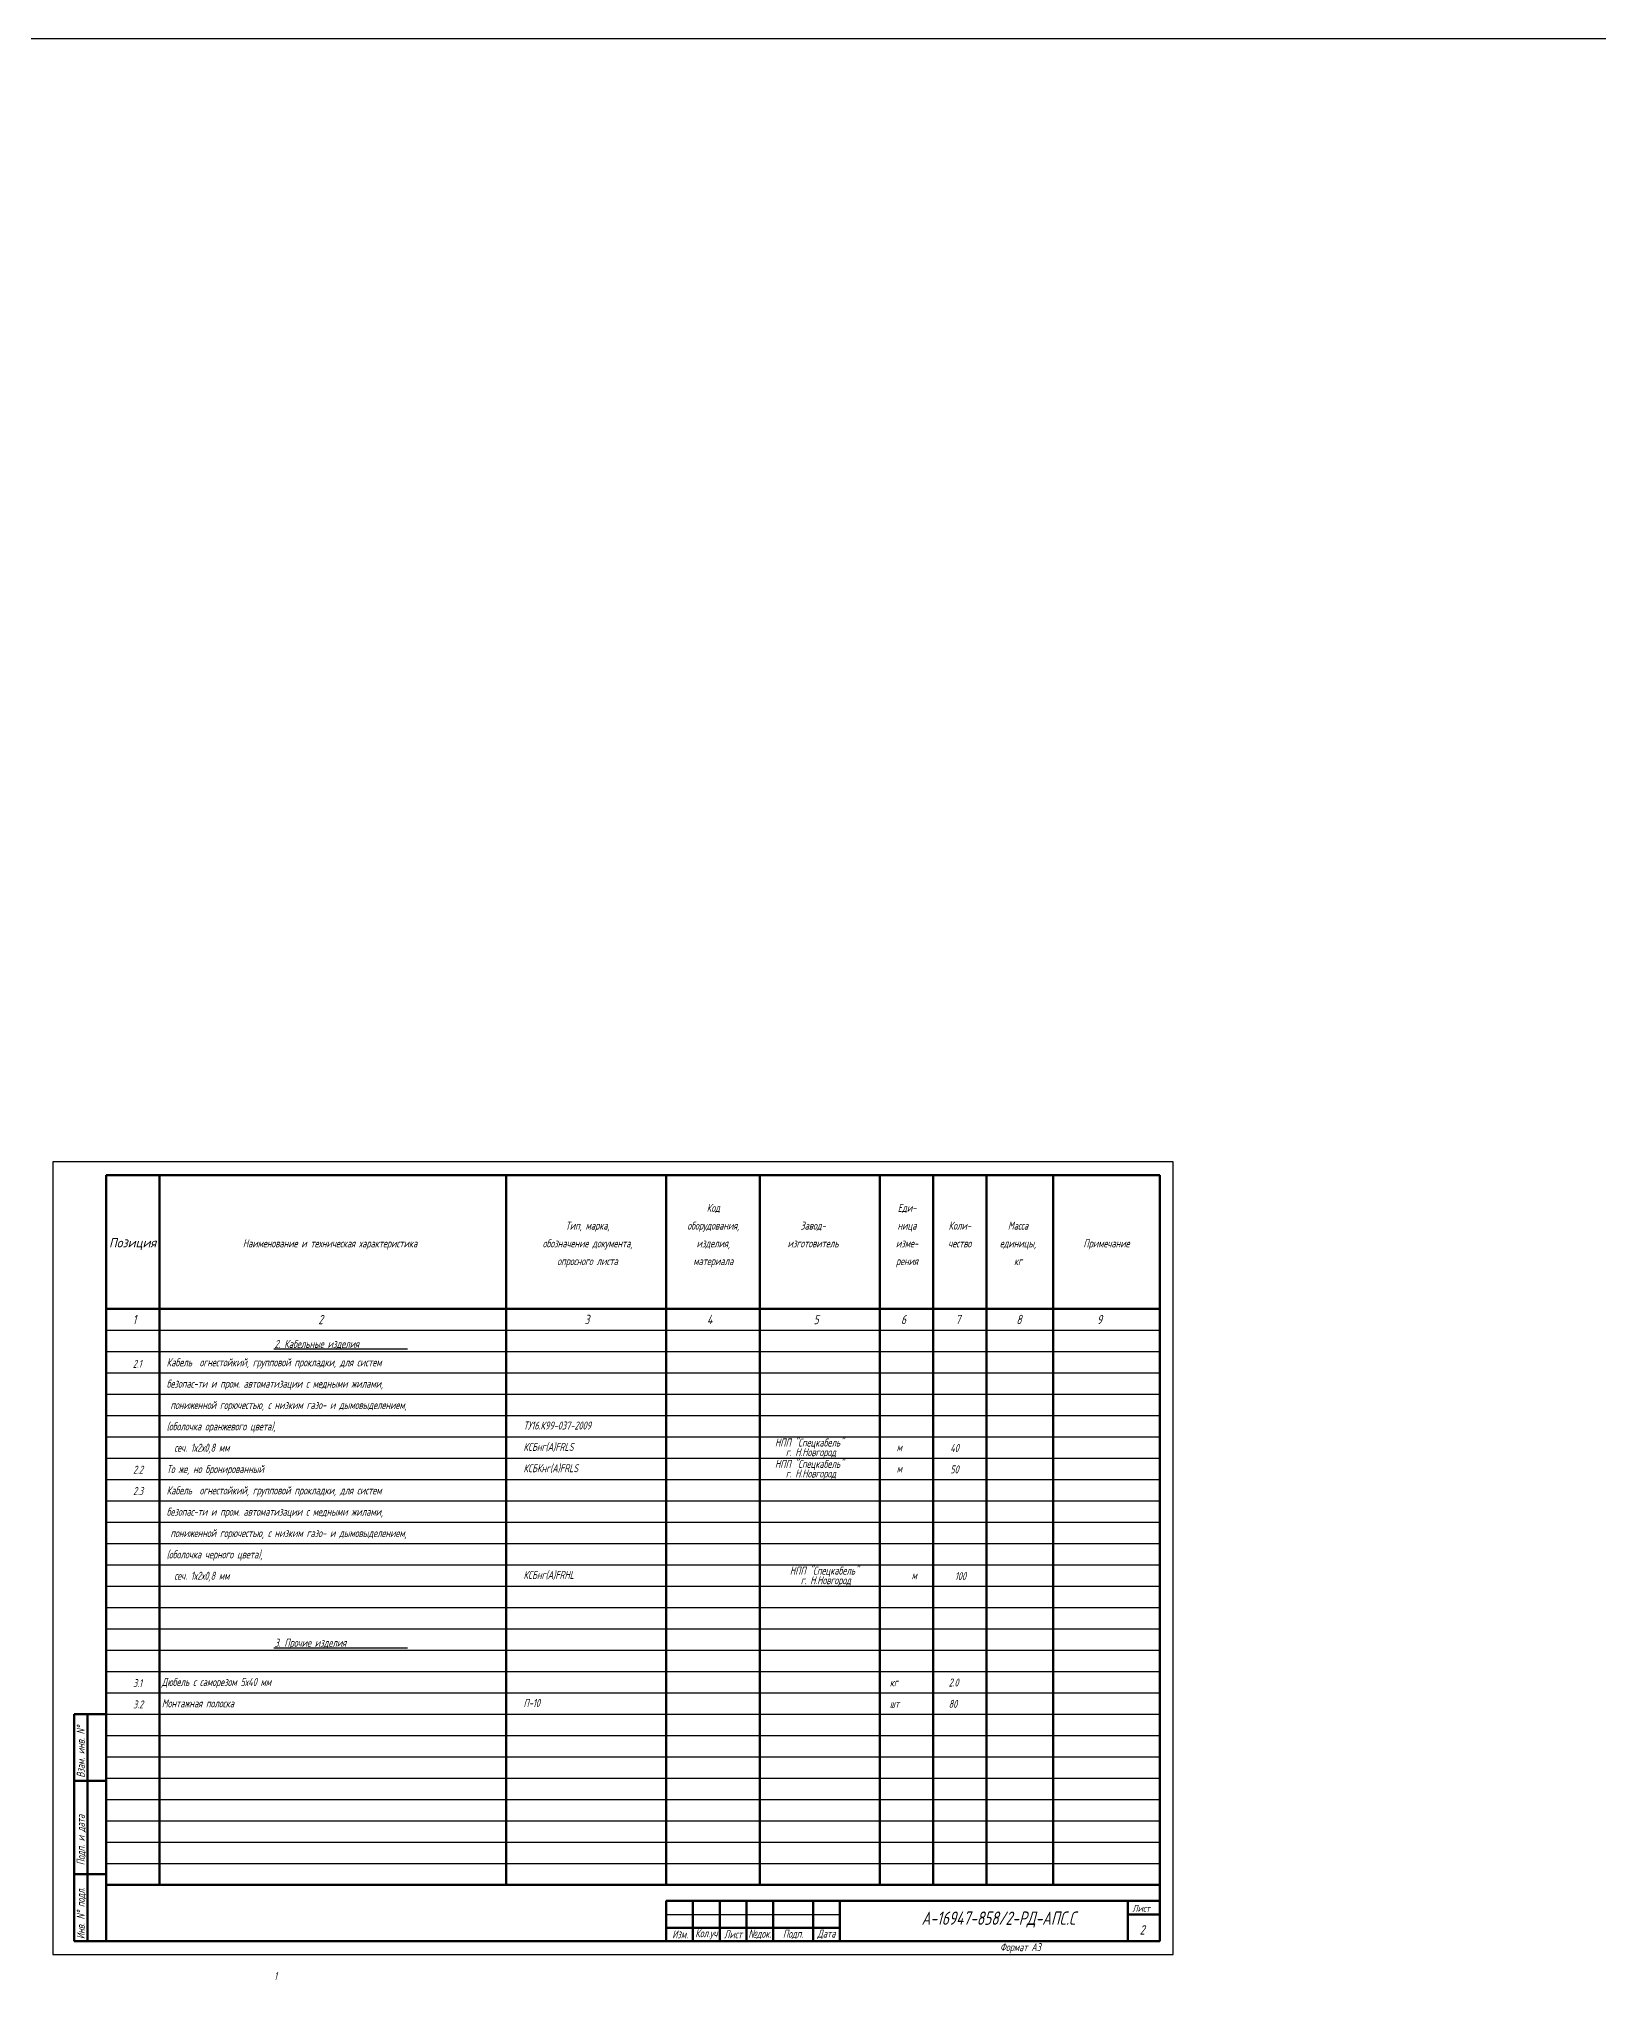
# Model space of a CAD drawing. Header units: millimetres. Extents: x 2185 to 8290, y 601 to 2456.
# Drawn here: x 7058 to 7642, y 1662 to 2391 of the extents above; entities that cross this region are included whole.
import ezdxf
from ezdxf.enums import TextEntityAlignment as Align

# ---------------------------------------------------------------- set-up
doc = ezdxf.new("R2010")
doc.units = ezdxf.units.MM
doc.linetypes.add('gost6', pattern=[12, 8, -1.5, 1, -1.5])
doc.layers.add('оси', color=5, linetype='gost6')
doc.layers.add('текст', color=7, linetype='Continuous')
doc.styles.add('GOST', font='gost.shx', dxfattribs={"oblique": 15})
doc.styles.add('Simplex', font='simplex.shx', dxfattribs={"width": 0.7, "oblique": 15})

msp = doc.modelspace()

# ---------------------------------------------------------------- linework, layer by layer
at = {"lineweight": 60}
for p, q in [((7083.06, 1965.47), (7478.06, 1965.47)), ((7083.06, 1678.47), (7083.06, 1965.47)), ((7103.06, 1965.47), (7103.06, 1699.47)), ((7233.06, 1965.47), (7233.06, 1699.47)), ((7293.06, 1965.47), (7293.06, 1699.47)), ((7328.06, 1965.47), (7328.06, 1699.47)), ((7373.06, 1965.47), (7373.06, 1699.47)), ((7393.06, 1965.47), (7393.06, 1699.47)), ((7413.06, 1965.47), (7413.06, 1699.47)), ((7438.06, 1965.47), (7438.06, 1699.47)), ((7478.06, 1965.47), (7478.06, 1678.47)), ((7083.06, 1915.47), (7478.06, 1915.47)), ((7071.06, 1678.47), (7071.06, 1763.47)), ((7083.06, 1763.47), (7071.06, 1763.47)), ((7076.06, 1678.47), (7076.06, 1763.47)), ((7083.06, 1678.47), (7083.06, 1763.47)), ((7083.06, 1738.47), (7071.06, 1738.47)), ((7083.06, 1678.47), (7083.06, 1733.47)), ((7083.06, 1703.47), (7071.06, 1703.47)), ((7083.06, 1699.47), (7478.06, 1699.47)), ((7083.06, 1678.47), (7071.06, 1678.47)), ((7478.06, 1678.47), (7083.06, 1678.47)), ((7478.06, 1678.47), (7293.06, 1678.47))]:
    msp.add_line(p, q, dxfattribs=at)
at = {"lineweight": 30}
msp.add_line((7083.06, 1907.47), (7478.06, 1907.47), dxfattribs=at)
at = {"lineweight": -3}
for p, q in [((7083.06, 1899.47), (7478.06, 1899.47)), ((7083.06, 1891.47), (7478.06, 1891.47)), ((7083.06, 1883.47), (7478.06, 1883.47)), ((7083.06, 1875.47), (7478.06, 1875.47)), ((7083.06, 1867.47), (7478.06, 1867.47)), ((7083.06, 1859.47), (7478.06, 1859.47)), ((7083.06, 1851.47), (7478.06, 1851.47)), ((7083.06, 1843.47), (7478.06, 1843.47)), ((7083.06, 1835.47), (7478.06, 1835.47)), ((7083.06, 1827.47), (7478.06, 1827.47)), ((7083.06, 1819.47), (7478.06, 1819.47)), ((7083.06, 1811.47), (7478.06, 1811.47)), ((7083.06, 1803.47), (7478.06, 1803.47)), ((7083.06, 1795.47), (7478.06, 1795.47)), ((7083.06, 1787.47), (7478.06, 1787.47)), ((7083.06, 1779.47), (7478.06, 1779.47)), ((7083.06, 1771.47), (7478.06, 1771.47)), ((7083.06, 1763.47), (7478.06, 1763.47)), ((7083.06, 1755.47), (7478.06, 1755.47)), ((7083.06, 1747.47), (7478.06, 1747.47)), ((7083.06, 1739.47), (7478.06, 1739.47)), ((7293.06, 1688.47), (7358.06, 1688.47))]:
    msp.add_line(p, q, dxfattribs=at)
for p, q in [((7145.96, 1900.42), (7196, 1900.42)), ((7145.96, 1788.42), (7196, 1788.42)), ((7083.06, 1731.47), (7478.06, 1731.47)), ((7083.06, 1723.47), (7478.06, 1723.47)), ((7083.06, 1715.47), (7478.06, 1715.47)), ((7083.06, 1707.47), (7478.06, 1707.47))]:
    msp.add_line(p, q)
at = {"lineweight": 50}
for p, q in [((7478.06, 1693.47), (7293.06, 1693.47)), ((7293.06, 1693.47), (7293.06, 1678.47)), ((7303.06, 1678.47), (7303.06, 1693.47)), ((7313.06, 1678.47), (7313.06, 1693.47)), ((7323.06, 1678.47), (7323.06, 1693.47)), ((7333.06, 1678.47), (7333.06, 1693.47)), ((7348.06, 1678.47), (7348.06, 1693.47)), ((7358.06, 1678.47), (7358.06, 1693.47)), ((7466.06, 1678.47), (7466.06, 1693.47)), ((7478.06, 1678.47), (7478.06, 1693.47)), ((7466.06, 1688.47), (7478.06, 1688.47)), ((7293.06, 1683.47), (7358.06, 1683.47)), ((7293.06, 1678.47), (7478.06, 1678.47))]:
    msp.add_line(p, q, dxfattribs=at)
at = {"color": 1, "lineweight": -3}
msp.add_line((7063.06, 1673.47), (7483.06, 1673.47), dxfattribs=at)
msp.add_lwpolyline([(4778.25, 601.14), (8290.33, 601.14), (8290.33, 2391.42), (4778.25, 2391.42)], close=True)
at = {"layer": 'оси', "linetype": 'ByBlock'}
msp.add_lwpolyline([(7483.06, 1678.47), (7483.06, 1965.47), (7483.06, 1970.47), (7083.06, 1970.47), (7063.06, 1970.47), (7063.06, 1678.47), (7063.06, 1673.47), (7483.06, 1673.47), (7483.06, 1678.47)], dxfattribs=at)

# ---------------------------------------------------------------- texts
at = {"style": 'Simplex', "oblique": 15, "width": 0.7}
for s, p in [('Код', (7310.66, 1951.77)), ('Еди-', (7383.27, 1951.77)), ('Наименование и техническая характеристика', (7167, 1938.47)), ('обозначение документа,', (7263.53, 1938.47)), ('Тип, марка,', (7263.53, 1945.12)), ('оборудования,', (7310.66, 1945.12)), ('Завод-', (7348.06, 1945.12)), ('ница', (7383.27, 1945.12)), ('Коли-', (7403.06, 1945.12)), ('Масса', (7424.89, 1945.12)), ('Примечание', (7458.06, 1938.47)), ('изделия,', (7310.66, 1938.47)), ('изготовитель', (7348.06, 1938.47)), ('изме-', (7383.27, 1938.47)), ('чество', (7403.06, 1938.47)), ('единицы,', (7424.89, 1938.47)), ('опросного листа', (7263.53, 1931.82)), ('материала', (7310.66, 1931.82)), ('рения', (7383.27, 1931.82)), ('кг', (7424.89, 1931.82))]:
    msp.add_text(s, height=3, dxfattribs=at).set_placement(p, align=Align.CENTER)
at = {"style": 'Simplex', "oblique": 15, "width": 0.822902}
msp.add_text('Позиция', height=3.5, dxfattribs=at).set_placement((7084.14, 1938.47), (7101.84, 1938.47), align=Align.FIT)
at = {"style": 'Simplex', "oblique": 15, "width": 0.7}
for s, height, p in [('1', 3.5, (7093.04, 1909.68)), ('2', 3.5, (7162.6, 1909.68)), ('3', 3.5, (7262.37, 1909.68)), ('4', 3.5, (7308.33, 1909.68)), ('5', 3.5, (7348.3, 1909.68)), ('6', 3.5, (7381.03, 1909.68)), ('7', 3.5, (7401.49, 1909.68)), ('8', 3.5, (7424.28, 1909.68)), ('9', 3.5, (7454.5, 1909.68)), ('2. Кабельные изделия', 3, (7146.21, 1900.77)), ('2.1', 3, (7093.04, 1893.31)), ('Кабель  огнестойкий, групповой прокладки, для систем ', 3, (7105.74, 1893.88)), ('безопас-ти и пром. автоматизации с медными жилами, ', 3, (7105.74, 1885.88)), (' пониженной горючестью, с низким газо- и дымовыделением, ', 3, (7105.74, 1877.88)), ('(оболочка оранжевого цвета),', 3, (7105.74, 1869.88)), ('ТУ16.К99-037-2009', 3, (7239.52, 1870.19)), ('  сеч. 1х2х0,8 мм', 3, (7105.74, 1861.88)), ('КСБнг(А)FRLS', 3, (7239.52, 1862.19)), ('2.2', 3, (7093.15, 1853.63)), ('То же, но бронированный', 3, (7105.74, 1853.88)), ('КСБКнг(А)FRLS', 3, (7239.52, 1854.19)), ('2.3', 3, (7093.15, 1845.63)), ('Кабель  огнестойкий, групповой прокладки, для систем ', 3, (7105.74, 1845.88)), ('безопас-ти и пром. автоматизации с медными жилами, ', 3, (7105.74, 1837.88)), (' пониженной горючестью, с низким газо- и дымовыделением, ', 3, (7105.74, 1829.88)), ('(оболочка черного цвета),', 3, (7105.74, 1821.88)), ('КСБнг(А)FRHL', 3, (7239.52, 1814.19)), ('  сеч. 1х2х0,8 мм', 3, (7105.74, 1813.88)), ('3. Прочие изделия', 3, (7146.21, 1788.77)), ('3.1', 3, (7093.15, 1773.63)), ('3.2', 3, (7093.15, 1765.63)), ('П-10', 3, (7239.52, 1766.19))]:
    msp.add_text(s, height=height, dxfattribs=at).set_placement(p)
at = {"lineweight": -3, "style": 'Simplex', "oblique": 15, "width": 0.7}
for s, p in [('НПП "Спецкабель"', (7333.79, 1863.81)), ('г. Н.Новгород', (7337.84, 1860.2)), ('м', (7379.41, 1862.04)), ('40', (7399.48, 1861.74)), ('НПП "Спецкабель"', (7333.79, 1855.81)), ('г. Н.Новгород', (7337.84, 1852.2)), ('м', (7379.41, 1854.04)), ('50', (7399.48, 1853.74)), ('НПП "Спецкабель"', (7339.38, 1815.81)), ('г. Н.Новгород', (7343.44, 1812.2)), ('м', (7385.01, 1814.04)), ('100', (7401.22, 1813.74))]:
    msp.add_text(s, height=3, dxfattribs=at).set_placement(p)
at = {"lineweight": -3, "style": 'GOST', "oblique": 15}
msp.add_text('Лист', height=2.5, dxfattribs=at).set_placement((7467.76, 1689.48))
at = {"style": 'GOST', "oblique": 15}
msp.add_text('2', height=3.5, dxfattribs=at).set_placement((7470.49, 1680.9))
at = {"color": 5, "lineweight": 25, "style": 'Simplex', "oblique": 15, "width": 0.7}
msp.add_text('1', height=3, dxfattribs=at).set_placement((7146, 1663.86))
at = {"layer": 'текст', "lineweight": 25, "ltscale": 100, "style": 'Simplex', "oblique": 15, "width": 0.7}
for s, p in [('Дюбель с саморезом 5х40 мм', (7103.93, 1774.06)), ('кг', (7376.82, 1773.89)), ('2.0', (7398.89, 1773.87)), ('Монтажная полоска', (7103.93, 1766.06)), ('шт', (7376.82, 1765.89)), ('80', (7398.89, 1765.87))]:
    msp.add_text(s, height=3, dxfattribs=at).set_placement(p)
at = {"layer": 'текст', "style": 'Simplex', "oblique": 15, "width": 0.7}
for s, p in [('Взам. инв. N%%D', (7075.05, 1739.68)), ('Подп. и дата', (7075.05, 1706.86)), ('Инв. N%%D подл.', (7075.05, 1679.2))]:
    msp.add_text(s, height=3, rotation=90, dxfattribs=at).set_placement(p)
msp.add_text('Формат А3', height=3, dxfattribs=at).set_placement((7418.14, 1674.66))
at = {"layer": 'текст', "lineweight": 35, "insert": (7417.57, 1686.52), "char_height": 5, "width": 120, "attachment_point": 5, "style": 'Simplex'}
msp.add_mtext('А-16947-858/2-РД-АПС.С', dxfattribs=at)
at = {"layer": 'текст', "lineweight": 20, "char_height": 3, "attachment_point": 5, "style": 'Simplex'}
for s, insert, width in [('Изм.', (7298.21, 1680.97), 10), ('Кол.уч', (7308.06, 1680.97), 10), ('Лист', (7318.06, 1680.97), 10), ('{\\fArial|b0|i0|c204|p34;\\W0.7;№\\Fsimplex|c204;док.}', (7328.06, 1680.97), 10), ('Подп.', (7340.56, 1680.97), 15), ('{\\W0.7;Дата}', (7353.06, 1680.97), 10)]:
    msp.add_mtext(s, dxfattribs=dict(at, insert=insert, width=width))

doc.saveas('drawing.dxf')
